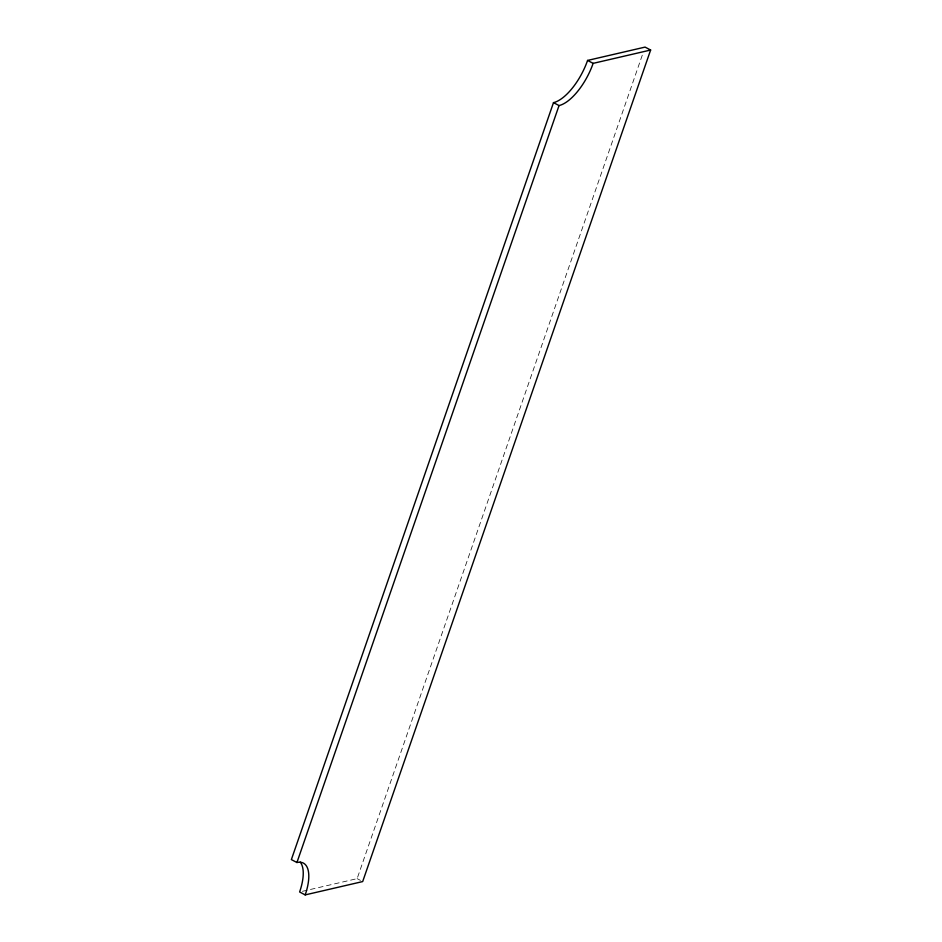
<?xml version="1.0" encoding="UTF-8"?>
<svg xmlns="http://www.w3.org/2000/svg" width="942" height="942" viewBox="0 0 942 942"><rect width="100%" height="100%" fill="white"/><g stroke="black" fill="none" stroke-linecap="round" stroke-linejoin="round"><path stroke-width="0.71" stroke-dasharray="4.71 3.53" d="M302.429 891.32L357.124 878.639L642.668 54.047M357.124 878.639L360.456 880.393"/><path stroke-width="1.41" d="M553.496 102.631L291.372 859.587L296.93 862.519A41.519 17.486 -62.2 0 1 305.184 894.9L362.682 881.571L650.628 50.032L645.07 47.1L587.572 60.429A41.519 17.486 -62.2 0 1 553.496 102.631L559.042 105.563A41.519 17.486 -62.2 0 0 593.13 63.361L650.628 50.032M296.93 862.519L559.042 105.563M587.572 60.429L593.13 63.361M305.184 894.9L299.627 891.968A41.519 17.486 -62.2 0 0 300.215 862.118"/></g></svg>
